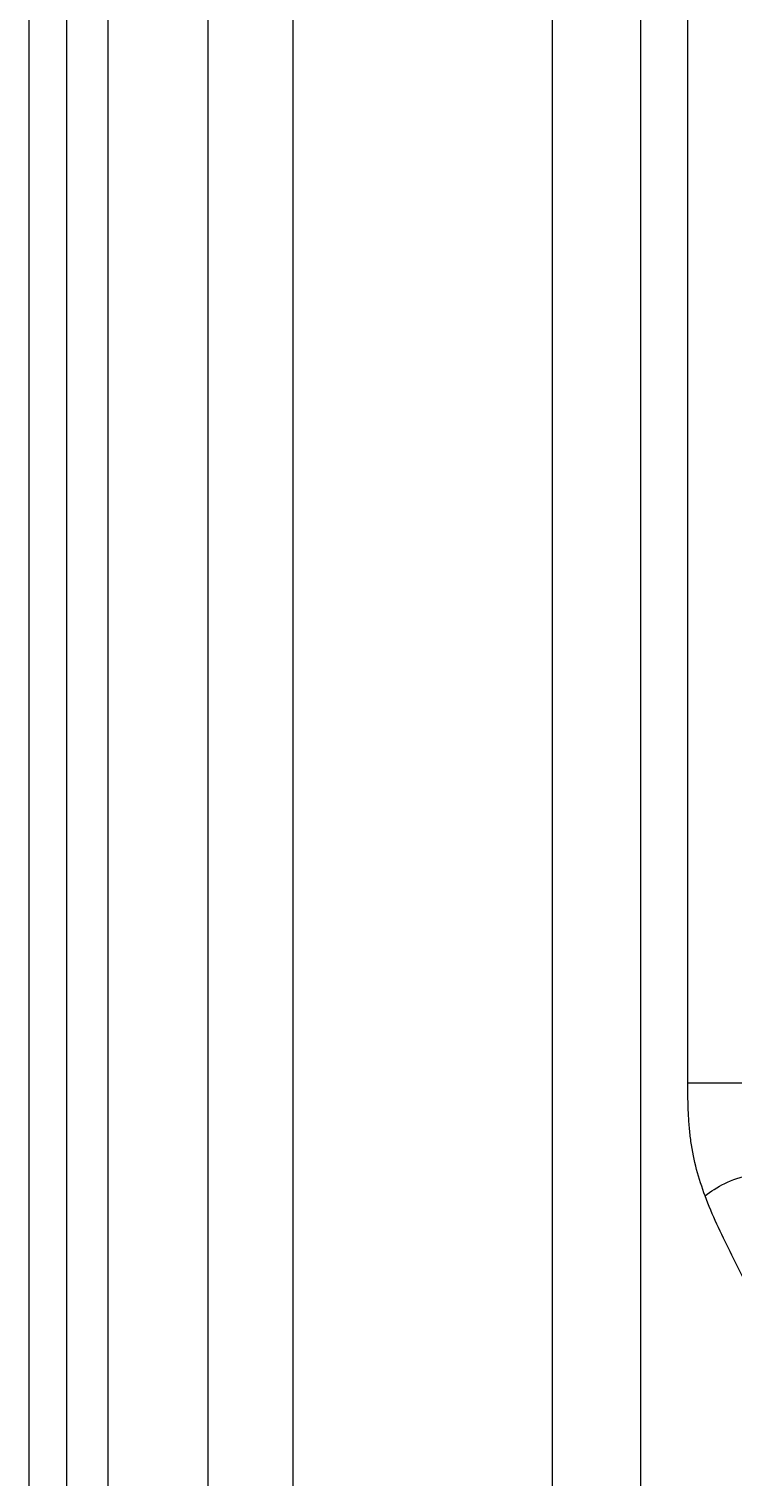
# Model space of a CAD drawing. Extents: x 832 to 912, y 781 to 934.
# Drawn here: x 831.73 to 835.19, y 828.49 to 835.61 of the extents above; entities that cross this region are included whole.
import ezdxf

# ---------------------------------------------------------------- set-up
doc = ezdxf.new("R2010")
doc.units = 0
doc.header["$MEASUREMENT"] = 0
doc.layers.add('1', color=4, linetype='Continuous')

# ---------------------------------------------------------------- blocks, each defined once
blk = doc.blocks.new('2026 SOVEREIGN HL')
at = {"layer": '1', "color": 4, "linetype": 'Continuous', "lineweight": 25}
blk.add_line((0, 90.1873), (0, 2.9999), dxfattribs=at)
at = {"layer": '1', "color": 3, "linetype": 'Continuous', "lineweight": 25}
for p, q in [((0.1841, 89.7704), (0.1841, 3.4169)), ((0.3871, 89.4928), (0.3871, 3.6945)), ((0.878, 88.8603), (0.878, 4.3269)), ((1.2959, 88.3516), (1.2959, 4.8357)), ((2.5707, 5.0707), (2.5707, 88.1166)), ((3.0039, 5.0707), (3.0039, 88.1166)), ((3.2348, 33.3342), (3.2348, 48.7552))]:
    blk.add_line(p, q, dxfattribs=at)
for points, knots in [([(3.3188, 32.7789), (3.3043, 32.8214), (3.2759, 32.905), (3.2523, 33.0211), (3.2414, 33.1167), (3.2367, 33.1888), (3.2348, 33.2619), (3.2348, 33.3101), (3.2348, 33.3342)], [0, 0, 0, 0, 0.2598097, 0.5108591, 0.6289594, 0.756075, 0.8780992, 1, 1, 1, 1]), ([(3.2348, 33.3342), (3.2595, 33.3342), (3.3089, 33.3342), (3.4153, 33.3342), (3.5368, 33.3342), (3.6241, 33.3342), (3.6678, 33.3342)], [0, 0, 0, 0, 0.2499992, 0.4999993, 0.7499988, 1, 1, 1, 1]), ([(3.3188, 32.7789), (3.3487, 32.8007), (3.4079, 32.8438), (3.5389, 32.8862), (3.6911, 32.9203), (3.8025, 32.9418), (3.8587, 32.9526)], [0, 0, 0, 0, 0.253185, 0.501071, 0.748039, 1, 1, 1, 1]), ([(3.5073, 32.3728), (3.4858, 32.4171), (3.4422, 32.5066), (3.376, 32.636), (3.3375, 32.7321), (3.3188, 32.7789)], [0, 0, 0, 0, 0.33485, 0.675638, 1, 1, 1, 1])]:
    blk.add_open_spline(points, degree=3, knots=knots, dxfattribs=at)

msp = doc.modelspace()

# ---------------------------------------------------------------- block references
at = {"layer": '1'}
msp.add_blockref('2026 SOVEREIGN HL', (831.7292, 797.0948), dxfattribs=at)

doc.saveas('drawing.dxf')
